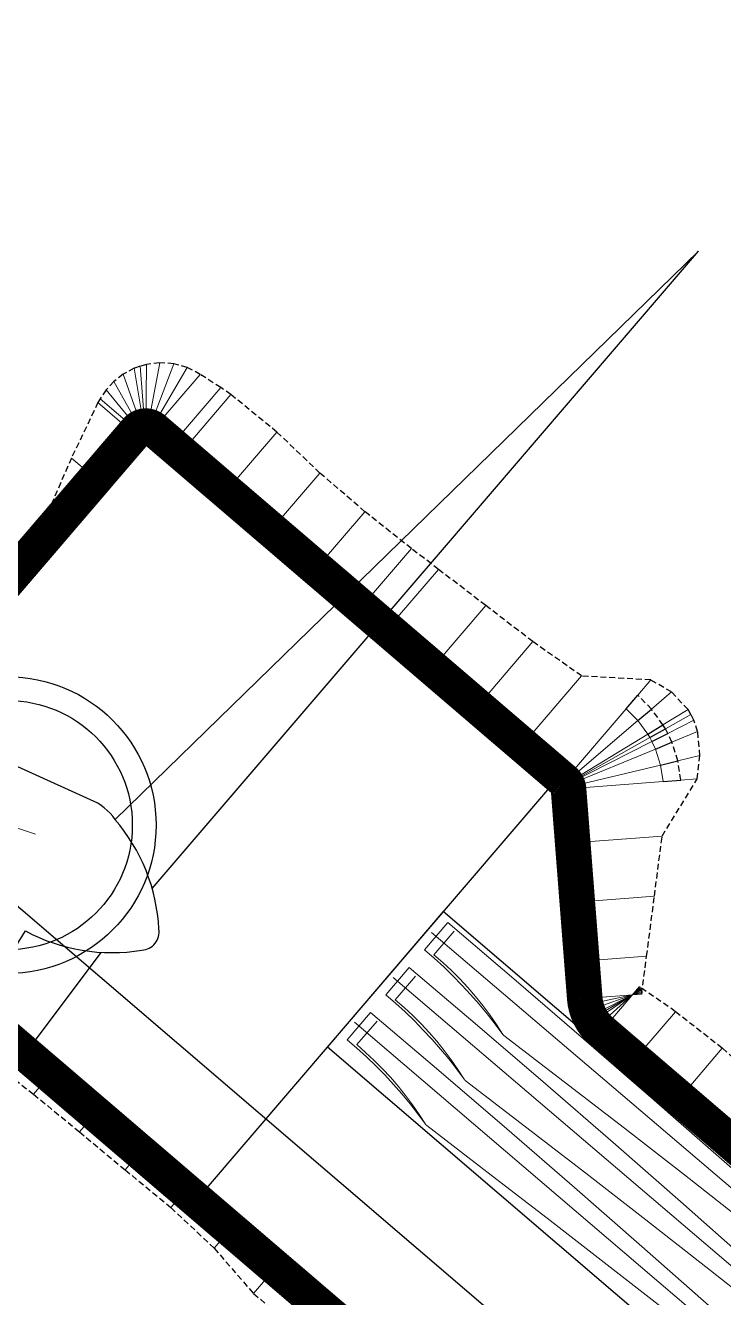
# Model space of a CAD drawing. Header units: metres. Extents: x 544752 to 548977, y 1840603 to 1844608.
# Drawn here: x 547270.7 to 547329.6, y 1842648.8 to 1842755.9 of the extents above; entities that cross this region are included whole.
import ezdxf

# ---------------------------------------------------------------- set-up
doc = ezdxf.new("R2010")
doc.units = ezdxf.units.M
doc.header["$MEASUREMENT"] = 0
doc.linetypes.add('ACAD_ISO02W100', pattern=[15, 12, -3])
doc.linetypes.add('Anordnung Grundriss$0$GESTRICHELT', pattern=[0.75, 0.5, -0.25])
doc.layers.add('Anordnung Grundriss$0$FBC-Windkraftstandort', color=7, linetype='Continuous')
doc.layers.add('C-ROAD', color=7, linetype='Continuous')
for name, color, linetype, lineweight in [('C-ROAD-CORR', 5, 'Continuous', 0), ('C-ROAD-LINK', 150, 'Continuous', 0), ('C-ROAD-MARK', 212, 'Continuous', 0), ('C-ROAD-STAN', 11, 'Continuous', 0), ('C-TOPO-FEAT', 94, 'Continuous', 5), ('Line5', 5, 'Continuous', 13), ('Line7', 7, 'Continuous', 20), ('Đường', 5, 'ACAD_ISO02W100', 5)]:
    doc.layers.add(name, color=color, linetype=linetype, lineweight=lineweight)

# ---------------------------------------------------------------- blocks, each defined once
blk = doc.blocks.new('TB')
at = {"layer": 'Anordnung Grundriss$0$FBC-Windkraftstandort', "color": 1, "ltscale": 0.2}
for points in [[(-10.82, 8.26), (15.12, 74.06), (-4.2, 8.21)], [(-13.55, 1.93), (-43.7, -62.06), (-8.99, -2.86)], [(-6.56, -3.89), (5.41, -5.8)]]:
    blk.add_lwpolyline(points, dxfattribs=at)
for radius in [12.5, 10.5]:
    blk.add_circle((-0.4, 0), radius, dxfattribs=at)
for centre, radius, start, end in [((-7.62, -6.81), 15.4, 77.1765, 114.8722), ((-13.57, 5.69), 1.57, 109.7536, 203.5071), ((-0.39, 9.92), 15.4, 198.3885, 236.0841), ((-6.07, 0.61), 4.54, 229.934, 263.7299)]:
    blk.add_arc(centre, radius, start, end, dxfattribs=at)
at = {"layer": 'Defpoints', "color": 5, "linetype": 'Anordnung Grundriss$0$GESTRICHELT', "lineweight": 5, "ltscale": 0.2}
blk.add_circle((-0.4, 0), 105.73, dxfattribs=at)
at = {"layer": 'Line7', "color": 4, "lineweight": 5}
blk.add_line((-2.87, 0.11), (2.06, -0.11), dxfattribs=at)
blk = doc.blocks.new('FREFEWRFERWF')
at = {"layer": 'Line5', "color": 5}
for p, q in [((-12.76, -0.82), (-14.44, 70.21)), ((-7.21, -0.68), (-8.89, 70.34)), ((-1.67, -0.55), (-3.35, 70.47)), ((-14.24, 0.57), (-11.33, 0.64)), ((-8.7, 0.7), (-5.79, 0.77)), ((-3.36, -0.08), (0, 0)), ((-3.16, 0.83), (-0.25, 0.9)), ((-14.45, -0.34), (-11.09, -0.26)), ((-8.91, -0.21), (-5.54, -0.13))]:
    blk.add_line(p, q, dxfattribs=at)
at = {"layer": 'Line5', "color": 5, "flags": 128}
for points in [[(-14.86, 69.09), (-14.81, 69.18), (-14.74, 69.28), (-14.67, 69.36), (-14.59, 69.44), (-14.5, 69.5), (-14.4, 69.56), (-14.3, 69.61), (-14.19, 69.65), (-14.08, 69.68)], [(-14.08, 69.68), (-14.07, 69.68), (-14.05, 69.68), (-14.03, 69.67), (-14.02, 69.67), (-14, 69.65), (-13.99, 69.64), (-13.98, 69.63), (-13.98, 69.61), (-13.98, 69.59)], [(-13.98, 69.59), (-13.51, 61.84), (-13.08, 54.08), (-12.69, 46.32), (-12.33, 38.56), (-12.01, 30.8), (-11.73, 23.04), (-11.48, 15.27), (-11.26, 7.5), (-11.09, -0.26)], [(-9.32, 69.22), (-9.27, 69.32), (-9.2, 69.41), (-9.13, 69.49), (-9.04, 69.57), (-8.95, 69.64), (-8.86, 69.69), (-8.76, 69.74), (-8.65, 69.78), (-8.54, 69.81)], [(-8.54, 69.81), (-8.52, 69.81), (-8.51, 69.81), (-8.49, 69.8), (-8.47, 69.8), (-8.46, 69.79), (-8.45, 69.77), (-8.44, 69.76), (-8.44, 69.74), (-8.43, 69.72)], [(-8.43, 69.72), (-7.97, 61.97), (-7.54, 54.21), (-7.15, 46.45), (-6.79, 38.69), (-6.47, 30.93), (-6.18, 23.17), (-5.93, 15.4), (-5.72, 7.64), (-5.54, -0.13)], [(-3.78, 69.35), (-3.72, 69.45), (-3.66, 69.54), (-3.58, 69.62), (-3.5, 69.7), (-3.41, 69.77), (-3.31, 69.83), (-3.21, 69.87), (-3.11, 69.91), (-3, 69.94)], [(-3, 69.94), (-2.98, 69.94), (-2.96, 69.94), (-2.95, 69.94), (-2.93, 69.93), (-2.92, 69.92), (-2.91, 69.9), (-2.9, 69.89), (-2.89, 69.87), (-2.89, 69.86)], [(-2.89, 69.86), (-2.43, 62.1), (-2, 54.34), (-1.6, 46.58), (-1.25, 38.82), (-0.93, 31.06), (-0.64, 23.3), (-0.39, 15.53), (-0.18, 7.77), (0, 0)], [(-14.87, 69.05), (-14.9, 62.45), (-14.95, 55.86), (-15.03, 49.26), (-15.12, 42.67), (-15.24, 36.07), (-15.39, 29.48), (-15.56, 22.88), (-15.75, 16.29), (-15.96, 9.7)], [(-14.87, 69.05), (-14.87, 69.05), (-14.87, 69.06), (-14.87, 69.06), (-14.87, 69.07), (-14.87, 69.07), (-14.87, 69.07), (-14.87, 69.08), (-14.87, 69.08), (-14.86, 69.09)], [(-9.33, 69.18), (-9.36, 62.58), (-9.41, 55.99), (-9.48, 49.39), (-9.58, 42.8), (-9.7, 36.2), (-9.85, 29.61), (-10.01, 23.01), (-10.2, 16.42), (-10.42, 9.83)], [(-9.33, 69.18), (-9.33, 69.18), (-9.33, 69.19), (-9.33, 69.19), (-9.33, 69.2), (-9.33, 69.2), (-9.33, 69.21), (-9.33, 69.21), (-9.32, 69.21), (-9.32, 69.22)], [(-3.79, 69.31), (-3.82, 62.71), (-3.87, 56.12), (-3.94, 49.52), (-4.04, 42.93), (-4.16, 36.33), (-4.3, 29.74), (-4.47, 23.14), (-4.66, 16.55), (-4.87, 9.96)], [(-3.79, 69.31), (-3.79, 69.31), (-3.79, 69.32), (-3.79, 69.32), (-3.79, 69.33), (-3.78, 69.33), (-3.78, 69.34), (-3.78, 69.34), (-3.78, 69.35), (-3.78, 69.35)], [(-4.86, 9.82), (-4.86, 9.83), (-4.86, 9.85), (-4.87, 9.86), (-4.87, 9.88), (-4.87, 9.9), (-4.87, 9.91), (-4.87, 9.93), (-4.87, 9.94), (-4.87, 9.96)], [(-15.94, 9.55), (-15.95, 9.57), (-15.95, 9.59), (-15.95, 9.6), (-15.96, 9.62), (-15.96, 9.63), (-15.96, 9.65), (-15.96, 9.67), (-15.96, 9.68), (-15.96, 9.7)], [(-15.94, 9.55), (-15.6, 8.59), (-15.3, 7.62), (-15.03, 6.63), (-14.8, 5.64), (-14.61, 4.63), (-14.46, 3.63), (-14.35, 2.61), (-14.28, 1.59), (-14.24, 0.57)], [(-15.94, 9.55), (-15.64, 8.48), (-15.38, 7.4), (-15.14, 6.31), (-14.95, 5.21), (-14.78, 4.11), (-14.65, 3), (-14.55, 1.89), (-14.48, 0.77), (-14.45, -0.34)], [(-10.4, 9.69), (-10.4, 9.7), (-10.41, 9.72), (-10.41, 9.73), (-10.41, 9.75), (-10.41, 9.76), (-10.42, 9.78), (-10.42, 9.8), (-10.42, 9.81), (-10.42, 9.83)], [(-10.4, 9.69), (-10.06, 8.72), (-9.75, 7.75), (-9.49, 6.76), (-9.26, 5.77), (-9.07, 4.77), (-8.92, 3.76), (-8.81, 2.74), (-8.73, 1.72), (-8.7, 0.7)], [(-10.4, 9.69), (-10.1, 8.61), (-9.83, 7.53), (-9.6, 6.44), (-9.4, 5.34), (-9.24, 4.24), (-9.1, 3.13), (-9, 2.02), (-8.94, 0.9), (-8.91, -0.21)], [(-4.86, 9.82), (-4.51, 8.85), (-4.21, 7.88), (-3.94, 6.89), (-3.72, 5.9), (-3.53, 4.9), (-3.38, 3.89), (-3.26, 2.87), (-3.19, 1.85), (-3.16, 0.83)], [(-4.86, 9.82), (-4.56, 8.74), (-4.29, 7.66), (-4.06, 6.57), (-3.86, 5.47), (-3.69, 4.37), (-3.56, 3.26), (-3.46, 2.15), (-3.39, 1.04), (-3.36, -0.08)]]:
    blk.add_lwpolyline(points, dxfattribs=at)
at = {"layer": 'Line7', "color": 7}
for p, q in [((-0.24, 10), (-0.24, 10)), ((-0.24, 10), (-0.24, 10)), ((-0.24, 10), (-0.24, 10)), ((-15.96, 9.63), (-15.96, 9.63)), ((-15.96, 9.63), (-15.96, 9.63)), ((-15.96, 9.63), (-15.96, 9.63)), ((-11.32, 9.73), (-11.32, 9.73)), ((-11.32, 9.73), (-11.32, 9.73)), ((-11.32, 9.73), (-11.32, 9.73)), ((-10.41, 9.76), (-10.41, 9.76)), ((-10.41, 9.76), (-10.41, 9.76)), ((-10.41, 9.76), (-10.41, 9.76)), ((-5.78, 9.87), (-5.78, 9.87)), ((-5.78, 9.87), (-5.78, 9.87)), ((-5.78, 9.87), (-5.78, 9.87)), ((-4.87, 9.89), (-4.87, 9.89)), ((-4.87, 9.89), (-4.87, 9.89)), ((-4.87, 9.89), (-4.87, 9.89))]:
    blk.add_line(p, q, dxfattribs=at)
blk = doc.blocks.new('RFEWF34RF')
blk.add_lwpolyline([(467558.37, 1441381.47), (467628.37, 1441381.47), (467628.37, 1441366.47), (467558.37, 1441366.47)], close=True)
at = {"xscale": 0.9, "yscale": 0.9714285714285716, "zscale": 0.9714285714285716, "rotation": 268.6444939923905}
blk.add_blockref('FREFEWRFERWF', (467559.27, 1441366.93), dxfattribs=at)
blk = doc.blocks.new('GFERFERF')
blk.add_lwpolyline([(467513.37, 1441358.47), (467628.37, 1441358.47), (467628.37, 1441366.47), (467513.37, 1441366.47)], close=True)
blk = doc.blocks.new('VƯERFEWRFER')
blk.add_lwpolyline([(467558.37, 1441403.47), (467513.37, 1441403.47), (467513.37, 1441358.47), (467558.37, 1441358.47)], close=True)
blk = doc.blocks.new('fcwdăed')
at = {"xscale": -1, "rotation": 19.89216182940478}
for name, p in [('GFERFERF', (1396356.81, 242240.54, -3.32)), ('VƯERFEWRFER', (1396369.4, 242205.74, -3.32)), ('RFEWF34RF', (1396367.36, 242211.39, -3.32))]:
    blk.add_blockref(name, p, dxfattribs=at)
blk = doc.blocks.new('STA')
blk.add_circle((0, 0), 0.036)
blk = doc.blocks.new('PI')
h = blk.add_hatch(color=256)
h.dxf.hatch_style = 1
h.paths.add_polyline_path([(0.011, 0, 1), (-0.011, 0, 1)])
at = {"xscale": 0.3048, "yscale": 0.3048, "zscale": 0.3048}
blk.add_blockref('STA', (0, 0), dxfattribs=at)

msp = doc.modelspace()

# ---------------------------------------------------------------- linework, layer by layer
at = {"layer": 'C-ROAD', "color": 3, "linetype": 'Continuous', "lineweight": 13}
for p, q in [((547280.77, 1842722.59), (547280.12, 1842721.83)), ((547281.53, 1842721.94), (547280.77, 1842722.59)), ((547316.47, 1842692.02), (547316.15, 1842692.29)), ((547316.5, 1842691.61), (547316.47, 1842692.02)), ((547318, 1842672.28), (547317.87, 1842673.95)), ((547319.27, 1842671.2), (547318, 1842672.28))]:
    msp.add_line(p, q, dxfattribs=at)
at = {"layer": 'C-ROAD', "color": 1, "linetype": 'ACAD_ISO02W100', "lineweight": -3, "ltscale": 0.1, "const_width": 3, "flags": 128}
for points in [[(547281.53, 1842721.94, 0.414214), (547280.12, 1842721.83)], [(547316.5, 1842691.61, 0.198912), (547316.15, 1842692.29)], [(547319.27, 1842671.2, -0.19891), (547317.87, 1842673.95)]]:
    msp.add_lwpolyline(points, format="xyb", dxfattribs=at)
at = {"layer": 'C-ROAD', "color": 1, "linetype": 'ACAD_ISO02W100', "lineweight": 60, "ltscale": 0.1, "const_width": 3, "flags": 128}
for points in [[(547299.05, 1842706.94), (547281.53, 1842721.94)], [(547280.12, 1842721.83), (547250.85, 1842687.65)], [(547316.15, 1842692.29), (547299.05, 1842706.94)], [(547317.87, 1842673.95), (547316.5, 1842691.61)], [(547250.96, 1842686.24), (547338.32, 1842611.45)], [(547359.78, 1842636.52), (547319.27, 1842671.2)]]:
    msp.add_lwpolyline(points, dxfattribs=at)
at = {"layer": 'C-ROAD-CORR', "color": 160, "linetype": 'Continuous'}
for p, q in [((547280.71, 1842722.17, 533.15), (547279.9, 1842727.05, 538.09)), ((547280.71, 1842722.17, 533.15), (547279.9, 1842727.05, 538.09)), ((547280.71, 1842722.17, 533.15), (547279.9, 1842727.05, 538.09)), ((547280.71, 1842722.17, 533.15), (547279.9, 1842727.05, 538.09)), ((547280.8, 1842722.18, 533.15), (547280.41, 1842727.23, 538.22)), ((547280.8, 1842722.18, 533.15), (547280.41, 1842727.23, 538.22)), ((547280.8, 1842722.18, 533.15), (547280.41, 1842727.23, 538.22)), ((547280.8, 1842722.18, 533.15), (547280.41, 1842727.23, 538.22)), ((547280.89, 1842722.18, 533.15), (547280.94, 1842727.38, 538.34)), ((547280.89, 1842722.18, 533.15), (547280.94, 1842727.38, 538.34)), ((547280.89, 1842722.18, 533.15), (547280.94, 1842727.38, 538.34)), ((547280.89, 1842722.18, 533.15), (547280.94, 1842727.38, 538.34)), ((547281.06, 1842722.16, 533.14), (547282.06, 1842727.52, 538.59)), ((547281.06, 1842722.16, 533.14), (547282.06, 1842727.52, 538.59)), ((547281.06, 1842722.16, 533.14), (547282.06, 1842727.52, 538.59)), ((547281.06, 1842722.16, 533.14), (547282.06, 1842727.52, 538.59)), ((547281.23, 1842722.12, 533.14), (547283.23, 1842727.44, 538.83)), ((547281.23, 1842722.12, 533.14), (547283.23, 1842727.44, 538.83)), ((547281.23, 1842722.12, 533.14), (547283.23, 1842727.44, 538.83)), ((547281.23, 1842722.12, 533.14), (547283.23, 1842727.44, 538.83)), ((547281.38, 1842722.04, 533.14), (547284.38, 1842727.11, 539.03)), ((547281.38, 1842722.04, 533.14), (547284.38, 1842727.11, 539.03)), ((547281.38, 1842722.04, 533.14), (547284.38, 1842727.11, 539.03)), ((547281.38, 1842722.04, 533.14), (547284.38, 1842727.11, 539.03)), ((547280.38, 1842722.05, 533.15), (547278.19, 1842725.94, 537.62)), ((547280.38, 1842722.05, 533.15), (547278.19, 1842725.94, 537.62)), ((547280.38, 1842722.05, 533.15), (547278.19, 1842725.94, 537.62)), ((547280.38, 1842722.05, 533.15), (547278.19, 1842725.94, 537.62)), ((547280.54, 1842722.12, 533.15), (547278.98, 1842726.55, 537.85)), ((547280.54, 1842722.12, 533.15), (547278.98, 1842726.55, 537.85)), ((547280.54, 1842722.12, 533.15), (547278.98, 1842726.55, 537.85)), ((547280.54, 1842722.12, 533.15), (547278.98, 1842726.55, 537.85)), ((547281.53, 1842721.94, 533.13), (547285.47, 1842726.54, 539.19)), ((547281.53, 1842721.94, 533.13), (547285.47, 1842726.54, 539.19)), ((547281.53, 1842721.94, 533.13), (547285.47, 1842726.54, 539.19)), ((547281.53, 1842721.94, 533.13), (547285.47, 1842726.54, 539.19)), ((547280.12, 1842721.83, 533.15), (547277.03, 1842724.48, 537.22)), ((547280.12, 1842721.83, 533.15), (547277.03, 1842724.48, 537.22)), ((547280.12, 1842721.83, 533.15), (547277.03, 1842724.48, 537.22)), ((547280.12, 1842721.83, 533.15), (547277.03, 1842724.48, 537.22)), ((547280.24, 1842721.95, 533.15), (547277.54, 1842725.24, 537.41)), ((547280.24, 1842721.95, 533.15), (547277.54, 1842725.24, 537.41)), ((547280.24, 1842721.95, 533.15), (547277.54, 1842725.24, 537.41)), ((547280.24, 1842721.95, 533.15), (547277.54, 1842725.24, 537.41)), ((547283.07, 1842720.61, 533.09), (547287.2, 1842725.43, 539.43)), ((547283.07, 1842720.61, 533.09), (547287.2, 1842725.43, 539.43)), ((547283.07, 1842720.61, 533.09), (547287.2, 1842725.43, 539.43)), ((547283.07, 1842720.61, 533.09), (547287.2, 1842725.43, 539.43)), ((547283.86, 1842719.94, 533.07), (547288.05, 1842724.84, 539.52)), ((547283.86, 1842719.94, 533.07), (547288.05, 1842724.84, 539.52)), ((547283.86, 1842719.94, 533.07), (547288.05, 1842724.84, 539.52)), ((547283.86, 1842719.94, 533.07), (547288.05, 1842724.84, 539.52)), ((547279.88, 1842721.56, 533.15), (547276.85, 1842724.16, 537.15)), ((547279.88, 1842721.56, 533.15), (547276.85, 1842724.16, 537.15)), ((547279.88, 1842721.56, 533.15), (547276.85, 1842724.16, 537.15)), ((547279.88, 1842721.56, 533.15), (547276.85, 1842724.16, 537.15)), ((547287.66, 1842716.69, 532.97), (547291.93, 1842721.68, 539.54)), ((547287.66, 1842716.69, 532.97), (547291.93, 1842721.68, 539.54)), ((547287.66, 1842716.69, 532.97), (547291.93, 1842721.68, 539.54)), ((547287.66, 1842716.69, 532.97), (547291.93, 1842721.68, 539.54)), ((547276.63, 1842717.76, 533.15), (547274.61, 1842719.49, 535.81)), ((547276.63, 1842717.76, 533.15), (547274.61, 1842719.49, 535.81)), ((547276.63, 1842717.76, 533.15), (547274.61, 1842719.49, 535.81)), ((547276.63, 1842717.76, 533.15), (547274.61, 1842719.49, 535.81)), ((547291.45, 1842713.44, 532.87), (547295.55, 1842718.23, 539.17)), ((547291.45, 1842713.44, 532.87), (547295.55, 1842718.23, 539.17)), ((547291.45, 1842713.44, 532.87), (547295.55, 1842718.23, 539.17)), ((547291.45, 1842713.44, 532.87), (547295.55, 1842718.23, 539.17)), ((547295.25, 1842710.19, 532.77), (547299.35, 1842714.97, 539.07)), ((547295.25, 1842710.19, 532.77), (547299.35, 1842714.97, 539.07)), ((547295.25, 1842710.19, 532.77), (547299.35, 1842714.97, 539.07)), ((547295.25, 1842710.19, 532.77), (547299.35, 1842714.97, 539.07)), ((547273.38, 1842713.96, 533.15), (547272.53, 1842714.69, 534.28)), ((547273.38, 1842713.96, 533.15), (547272.53, 1842714.69, 534.28)), ((547273.38, 1842713.96, 533.15), (547272.53, 1842714.69, 534.28)), ((547273.38, 1842713.96, 533.15), (547272.53, 1842714.69, 534.28)), ((547299.05, 1842706.94, 532.67), (547303.27, 1842711.86, 539.16)), ((547299.05, 1842706.94, 532.67), (547303.27, 1842711.86, 539.16)), ((547299.05, 1842706.94, 532.67), (547303.27, 1842711.86, 539.16)), ((547299.05, 1842706.94, 532.67), (547303.27, 1842711.86, 539.16)), ((547301.23, 1842705.07, 532.61), (547305.54, 1842710.11, 539.25)), ((547301.23, 1842705.07, 532.61), (547305.54, 1842710.11, 539.25)), ((547301.23, 1842705.07, 532.61), (547305.54, 1842710.11, 539.25)), ((547301.23, 1842705.07, 532.61), (547305.54, 1842710.11, 539.25)), ((547305.03, 1842701.82, 532.51), (547309.52, 1842707.07, 539.43)), ((547305.03, 1842701.82, 532.51), (547309.52, 1842707.07, 539.43)), ((547305.03, 1842701.82, 532.51), (547309.52, 1842707.07, 539.43)), ((547305.03, 1842701.82, 532.51), (547309.52, 1842707.07, 539.43)), ((547308.82, 1842698.57, 532.41), (547313.49, 1842704.02, 539.59)), ((547308.82, 1842698.57, 532.41), (547313.49, 1842704.02, 539.59)), ((547308.82, 1842698.57, 532.41), (547313.49, 1842704.02, 539.59)), ((547308.82, 1842698.57, 532.41), (547313.49, 1842704.02, 539.59)), ((547312.62, 1842695.32, 532.31), (547317.6, 1842701.13, 539.97)), ((547312.62, 1842695.32, 532.31), (547317.6, 1842701.13, 539.97)), ((547312.62, 1842695.32, 532.31), (547317.6, 1842701.13, 539.97)), ((547312.62, 1842695.32, 532.31), (547317.6, 1842701.13, 539.97)), ((547322.33, 1842699.51, 540.25), (547323.43, 1842700.79, 541.94)), ((547322.33, 1842699.51, 540.25), (547323.43, 1842700.79, 541.94)), ((547322.33, 1842699.51, 540.25), (547323.43, 1842700.79, 541.94)), ((547322.33, 1842699.51, 540.25), (547323.43, 1842700.79, 541.94)), ((547321.36, 1842698.37, 540.22), (547322.33, 1842699.51, 540.25)), ((547321.36, 1842698.37, 540.22), (547322.33, 1842699.51, 540.25)), ((547323.5, 1842698.34, 540.25), (547325.18, 1842699.78, 542.46)), ((547323.5, 1842698.34, 540.25), (547325.18, 1842699.78, 542.46)), ((547323.5, 1842698.34, 540.25), (547325.18, 1842699.78, 542.46)), ((547323.5, 1842698.34, 540.25), (547325.18, 1842699.78, 542.46)), ((547316.15, 1842692.29, 532.22), (547321.36, 1842698.37, 540.22)), ((547316.15, 1842692.29, 532.22), (547321.36, 1842698.37, 540.22)), ((547316.15, 1842692.29, 532.22), (547321.36, 1842698.37, 540.22)), ((547322.35, 1842697.37, 540.22), (547323.5, 1842698.34, 540.25)), ((547322.35, 1842697.37, 540.22), (547323.5, 1842698.34, 540.25)), ((547324.46, 1842697.01, 540.25), (547326.57, 1842698.3, 542.72)), ((547324.46, 1842697.01, 540.25), (547326.57, 1842698.3, 542.72)), ((547324.46, 1842697.01, 540.25), (547326.57, 1842698.3, 542.72)), ((547324.46, 1842697.01, 540.25), (547326.57, 1842698.3, 542.72)), ((547324.66, 1842696.68, 540.24), (547326.81, 1842697.89, 542.72)), ((547324.66, 1842696.68, 540.24), (547326.81, 1842697.89, 542.72)), ((547324.66, 1842696.68, 540.24), (547326.81, 1842697.89, 542.72)), ((547324.66, 1842696.68, 540.24), (547326.81, 1842697.89, 542.72)), ((547316.27, 1842692.18, 532.22), (547322.35, 1842697.37, 540.22)), ((547316.27, 1842692.18, 532.22), (547322.35, 1842697.37, 540.22)), ((547316.27, 1842692.18, 532.22), (547322.35, 1842697.37, 540.22)), ((547323.18, 1842696.23, 540.22), (547324.46, 1842697.01, 540.25)), ((547323.18, 1842696.23, 540.22), (547324.46, 1842697.01, 540.25)), ((547323.35, 1842695.94, 540.21), (547324.66, 1842696.68, 540.24)), ((547323.35, 1842695.94, 540.21), (547324.66, 1842696.68, 540.24)), ((547324.87, 1842696.29, 540.24), (547327.06, 1842697.41, 542.71)), ((547324.87, 1842696.29, 540.24), (547327.06, 1842697.41, 542.71)), ((547324.87, 1842696.29, 540.24), (547327.06, 1842697.41, 542.71)), ((547324.87, 1842696.29, 540.24), (547327.06, 1842697.41, 542.71)), ((547316.36, 1842692.06, 532.22), (547323.18, 1842696.23, 540.22)), ((547316.36, 1842692.06, 532.22), (547323.18, 1842696.23, 540.22)), ((547316.36, 1842692.06, 532.22), (547323.18, 1842696.23, 540.22)), ((547316.38, 1842692.02, 532.21), (547323.35, 1842695.94, 540.21)), ((547316.38, 1842692.02, 532.21), (547323.35, 1842695.94, 540.21)), ((547316.38, 1842692.02, 532.21), (547323.35, 1842695.94, 540.21)), ((547316.4, 1842691.99, 532.21), (547323.53, 1842695.61, 540.21)), ((547316.4, 1842691.99, 532.21), (547323.53, 1842695.61, 540.21)), ((547316.4, 1842691.99, 532.21), (547323.53, 1842695.61, 540.21)), ((547323.53, 1842695.61, 540.21), (547324.87, 1842696.29, 540.24)), ((547323.53, 1842695.61, 540.21), (547324.87, 1842696.29, 540.24)), ((547323.82, 1842694.97, 540.21), (547325.21, 1842695.54, 540.24)), ((547323.82, 1842694.97, 540.21), (547325.21, 1842695.54, 540.24)), ((547325.21, 1842695.54, 540.24), (547327.38, 1842696.44, 542.59)), ((547325.21, 1842695.54, 540.24), (547327.38, 1842696.44, 542.59)), ((547325.21, 1842695.54, 540.24), (547327.38, 1842696.44, 542.59)), ((547325.21, 1842695.54, 540.24), (547327.38, 1842696.44, 542.59)), ((547316.43, 1842691.92, 532.21), (547323.82, 1842694.97, 540.21)), ((547316.43, 1842691.92, 532.21), (547323.82, 1842694.97, 540.21)), ((547316.43, 1842691.92, 532.21), (547323.82, 1842694.97, 540.21)), ((547316.48, 1842691.77, 532.21), (547324.26, 1842693.62, 540.21)), ((547316.48, 1842691.77, 532.21), (547324.26, 1842693.62, 540.21)), ((547316.48, 1842691.77, 532.21), (547324.26, 1842693.62, 540.21)), ((547324.26, 1842693.62, 540.21), (547325.72, 1842693.97, 540.24)), ((547324.26, 1842693.62, 540.21), (547325.72, 1842693.97, 540.24)), ((547325.72, 1842693.97, 540.24), (547327.57, 1842694.42, 542.15)), ((547325.72, 1842693.97, 540.24), (547327.57, 1842694.42, 542.15)), ((547325.72, 1842693.97, 540.24), (547327.57, 1842694.42, 542.15)), ((547325.72, 1842693.97, 540.24), (547327.57, 1842694.42, 542.15)), ((547324.48, 1842692.23, 540.21), (547325.97, 1842692.35, 540.24)), ((547324.48, 1842692.23, 540.21), (547325.97, 1842692.35, 540.24)), ((547325.97, 1842692.35, 540.24), (547327.35, 1842692.45, 541.61)), ((547325.97, 1842692.35, 540.24), (547327.35, 1842692.45, 541.61)), ((547325.97, 1842692.35, 540.24), (547327.35, 1842692.45, 541.61)), ((547325.97, 1842692.35, 540.24), (547327.35, 1842692.45, 541.61)), ((547316.5, 1842691.61, 532.21), (547324.48, 1842692.23, 540.21)), ((547316.5, 1842691.61, 532.21), (547324.48, 1842692.23, 540.21)), ((547316.5, 1842691.61, 532.21), (547324.48, 1842692.23, 540.21)), ((547316.85, 1842687.06, 532.14), (547324.39, 1842687.64, 539.7)), ((547316.85, 1842687.06, 532.14), (547324.39, 1842687.64, 539.7)), ((547316.85, 1842687.06, 532.14), (547324.39, 1842687.64, 539.7)), ((547316.85, 1842687.06, 532.14), (547324.39, 1842687.64, 539.7)), ((547317.24, 1842682.07, 532.07), (547323.74, 1842682.58, 538.59)), ((547317.24, 1842682.07, 532.07), (547323.74, 1842682.58, 538.59)), ((547317.24, 1842682.07, 532.07), (547323.74, 1842682.58, 538.59)), ((547317.24, 1842682.07, 532.07), (547323.74, 1842682.58, 538.59)), ((547317.63, 1842677.09, 532), (547323.08, 1842677.51, 537.48)), ((547317.63, 1842677.09, 532), (547323.08, 1842677.51, 537.48)), ((547317.63, 1842677.09, 532), (547323.08, 1842677.51, 537.48)), ((547317.63, 1842677.09, 532), (547323.08, 1842677.51, 537.48)), ((547317.87, 1842673.95, 531.96), (547322.65, 1842674.32, 536.75)), ((547317.87, 1842673.95, 531.96), (547322.65, 1842674.32, 536.75)), ((547317.87, 1842673.95, 531.96), (547322.65, 1842674.32, 536.75)), ((547317.87, 1842673.95, 531.96), (547322.65, 1842674.32, 536.75)), ((547317.95, 1842673.43, 531.95), (547322.67, 1842674.42, 536.78)), ((547317.95, 1842673.43, 531.95), (547322.67, 1842674.42, 536.78)), ((547317.95, 1842673.43, 531.95), (547322.67, 1842674.42, 536.78)), ((547317.95, 1842673.43, 531.95), (547322.67, 1842674.42, 536.78)), ((547318.09, 1842672.92, 531.94), (547322.67, 1842674.54, 536.8)), ((547318.09, 1842672.92, 531.94), (547322.67, 1842674.54, 536.8)), ((547318.09, 1842672.92, 531.94), (547322.67, 1842674.54, 536.8)), ((547318.09, 1842672.92, 531.94), (547322.67, 1842674.54, 536.8)), ((547318.3, 1842672.43, 531.93), (547322.65, 1842674.65, 536.82)), ((547318.3, 1842672.43, 531.93), (547322.65, 1842674.65, 536.82)), ((547318.3, 1842672.43, 531.93), (547322.65, 1842674.65, 536.82)), ((547318.3, 1842672.43, 531.93), (547322.65, 1842674.65, 536.82)), ((547318.42, 1842672.2, 531.93), (547322.63, 1842674.7, 536.82)), ((547318.42, 1842672.2, 531.93), (547322.63, 1842674.7, 536.82)), ((547318.42, 1842672.2, 531.93), (547322.63, 1842674.7, 536.82)), ((547318.42, 1842672.2, 531.93), (547322.63, 1842674.7, 536.82)), ((547318.56, 1842671.98, 531.92), (547322.61, 1842674.76, 536.83)), ((547318.56, 1842671.98, 531.92), (547322.61, 1842674.76, 536.83)), ((547318.56, 1842671.98, 531.92), (547322.61, 1842674.76, 536.83)), ((547318.56, 1842671.98, 531.92), (547322.61, 1842674.76, 536.83)), ((547318.89, 1842671.57, 531.91), (547322.55, 1842674.86, 536.83)), ((547318.89, 1842671.57, 531.91), (547322.55, 1842674.86, 536.83)), ((547318.89, 1842671.57, 531.91), (547322.55, 1842674.86, 536.83)), ((547318.89, 1842671.57, 531.91), (547322.55, 1842674.86, 536.83)), ((547319.27, 1842671.2, 531.9), (547322.47, 1842674.95, 536.83)), ((547319.27, 1842671.2, 531.9), (547322.47, 1842674.95, 536.83)), ((547319.27, 1842671.2, 531.9), (547322.47, 1842674.95, 536.83)), ((547319.27, 1842671.2, 531.9), (547322.47, 1842674.95, 536.83)), ((547322.07, 1842668.8, 531.83), (547325.52, 1842672.84, 537.14)), ((547322.07, 1842668.8, 531.83), (547325.52, 1842672.84, 537.14)), ((547322.07, 1842668.8, 531.83), (547325.52, 1842672.84, 537.14)), ((547322.07, 1842668.8, 531.83), (547325.52, 1842672.84, 537.14)), ((547325.87, 1842665.55, 531.73), (547329.46, 1842669.76, 537.26)), ((547325.87, 1842665.55, 531.73), (547329.46, 1842669.76, 537.26)), ((547325.87, 1842665.55, 531.73), (547329.46, 1842669.76, 537.26)), ((547325.87, 1842665.55, 531.73), (547329.46, 1842669.76, 537.26)), ((547272.83, 1842667.51, 532.56), (547271.43, 1842665.88, 531.13)), ((547272.83, 1842667.51, 532.56), (547271.43, 1842665.88, 531.13)), ((547272.83, 1842667.51, 532.56), (547271.43, 1842665.88, 531.13)), ((547272.83, 1842667.51, 532.56), (547271.43, 1842665.88, 531.13)), ((547276.63, 1842664.26, 532.46), (547275.29, 1842662.71, 531.09)), ((547276.63, 1842664.26, 532.46), (547275.29, 1842662.71, 531.09)), ((547276.63, 1842664.26, 532.46), (547275.29, 1842662.71, 531.09)), ((547276.63, 1842664.26, 532.46), (547275.29, 1842662.71, 531.09)), ((547280.42, 1842661.01, 532.36), (547279.14, 1842659.51, 531.04)), ((547280.42, 1842661.01, 532.36), (547279.14, 1842659.51, 531.04)), ((547280.42, 1842661.01, 532.36), (547279.14, 1842659.51, 531.04)), ((547280.42, 1842661.01, 532.36), (547279.14, 1842659.51, 531.04)), ((547284.22, 1842657.76, 532.26), (547283, 1842656.33, 531)), ((547284.22, 1842657.76, 532.26), (547283, 1842656.33, 531)), ((547284.22, 1842657.76, 532.26), (547283, 1842656.33, 531)), ((547284.22, 1842657.76, 532.26), (547283, 1842656.33, 531)), ((547288.02, 1842654.51, 532.16), (547286.65, 1842652.91, 530.75)), ((547288.02, 1842654.51, 532.16), (547286.65, 1842652.91, 530.75)), ((547288.02, 1842654.51, 532.16), (547286.65, 1842652.91, 530.75)), ((547288.02, 1842654.51, 532.16), (547286.65, 1842652.91, 530.75)), ((547291.82, 1842651.26, 532.06), (547289.96, 1842649.09, 530.15)), ((547291.82, 1842651.26, 532.06), (547289.96, 1842649.09, 530.15)), ((547291.82, 1842651.26, 532.06), (547289.96, 1842649.09, 530.15)), ((547291.82, 1842651.26, 532.06), (547289.96, 1842649.09, 530.15))]:
    msp.add_line(p, q, dxfattribs=at)
at = {"layer": 'C-ROAD-CORR', "color": 11, "linetype": 'Anordnung Grundriss$0$GESTRICHELT', "lineweight": 30}
for points in [[(547303.27, 1842711.86, 539.16), (547299.35, 1842714.97, 539.07), (547295.55, 1842718.23, 539.17), (547291.93, 1842721.68, 539.54), (547288.05, 1842724.84, 539.52), (547287.2, 1842725.43, 539.43), (547285.47, 1842726.54, 539.19), (547284.38, 1842727.11, 539.03), (547283.23, 1842727.44, 538.83), (547282.06, 1842727.52, 538.59), (547280.94, 1842727.38, 538.34), (547280.41, 1842727.23, 538.22), (547279.9, 1842727.05, 538.09), (547278.98, 1842726.55, 537.85), (547278.19, 1842725.94, 537.62), (547277.54, 1842725.24, 537.41), (547277.03, 1842724.48, 537.22), (547276.85, 1842724.16, 537.15), (547274.61, 1842719.49, 535.81), (547272.53, 1842714.69, 534.28), (547269.67, 1842710.55, 532.75)], [(547299.05, 1842706.94, 532.67), (547295.25, 1842710.19, 532.77), (547291.45, 1842713.44, 532.87), (547287.66, 1842716.69, 532.97), (547283.86, 1842719.94, 533.07), (547283.07, 1842720.61, 533.09), (547281.53, 1842721.94, 533.13), (547281.38, 1842722.04, 533.14), (547281.23, 1842722.12, 533.14), (547281.06, 1842722.16, 533.14), (547280.89, 1842722.18, 533.15), (547280.8, 1842722.18, 533.15), (547280.71, 1842722.17, 533.15), (547280.54, 1842722.12, 533.15), (547280.38, 1842722.05, 533.15), (547280.24, 1842721.95, 533.15), (547280.12, 1842721.83, 533.15), (547279.88, 1842721.56, 533.15), (547276.63, 1842717.76, 533.15), (547273.38, 1842713.96, 533.15), (547270.13, 1842710.16, 533.15)], [(547333.19, 1842666.42, 537.05), (547329.46, 1842669.76, 537.26), (547325.52, 1842672.84, 537.14), (547322.47, 1842674.95, 536.83), (547322.55, 1842674.86, 536.83), (547322.61, 1842674.76, 536.83), (547322.63, 1842674.7, 536.82), (547322.65, 1842674.65, 536.82), (547322.67, 1842674.54, 536.8), (547322.67, 1842674.42, 536.78), (547322.65, 1842674.32, 536.75), (547323.08, 1842677.51, 537.48), (547323.74, 1842682.58, 538.59), (547324.39, 1842687.64, 539.7), (547327.35, 1842692.45, 541.61), (547327.57, 1842694.42, 542.15), (547327.38, 1842696.44, 542.59), (547327.06, 1842697.41, 542.71), (547326.81, 1842697.89, 542.72), (547326.57, 1842698.3, 542.72), (547325.18, 1842699.78, 542.46), (547323.43, 1842700.79, 541.94), (547317.6, 1842701.13, 539.97), (547313.49, 1842704.02, 539.59), (547309.52, 1842707.07, 539.43), (547305.54, 1842710.11, 539.25), (547303.27, 1842711.86, 539.16)], [(547329.66, 1842662.3, 531.63), (547325.87, 1842665.55, 531.73), (547322.07, 1842668.8, 531.83), (547319.27, 1842671.2, 531.9), (547318.89, 1842671.57, 531.91), (547318.56, 1842671.98, 531.92), (547318.42, 1842672.2, 531.93), (547318.3, 1842672.43, 531.93), (547318.09, 1842672.92, 531.94), (547317.95, 1842673.43, 531.95), (547317.87, 1842673.95, 531.96), (547317.63, 1842677.09, 532), (547317.24, 1842682.07, 532.07), (547316.85, 1842687.06, 532.14), (547316.5, 1842691.61, 532.21), (547316.48, 1842691.77, 532.21), (547316.43, 1842691.92, 532.21), (547316.4, 1842691.99, 532.21), (547316.38, 1842692.02, 532.21), (547316.36, 1842692.06, 532.22), (547316.27, 1842692.18, 532.22), (547316.15, 1842692.29, 532.22), (547312.62, 1842695.32, 532.31), (547308.82, 1842698.57, 532.41), (547305.03, 1842701.82, 532.51), (547301.23, 1842705.07, 532.61), (547299.05, 1842706.94, 532.67)], [(547325.97, 1842692.35, 540.24), (547325.72, 1842693.97, 540.24), (547325.21, 1842695.54, 540.24), (547324.87, 1842696.29, 540.24), (547324.66, 1842696.68, 540.24), (547324.46, 1842697.01, 540.25), (547323.5, 1842698.34, 540.25), (547322.33, 1842699.51, 540.25)], [(547269.03, 1842670.77, 532.66), (547272.83, 1842667.51, 532.56), (547276.63, 1842664.26, 532.46), (547280.42, 1842661.01, 532.36), (547284.22, 1842657.76, 532.26), (547288.02, 1842654.51, 532.16), (547291.82, 1842651.26, 532.06), (547295.62, 1842648, 531.96)], [(547267.5, 1842668.97, 531.09), (547271.43, 1842665.88, 531.13), (547275.29, 1842662.71, 531.09), (547279.14, 1842659.51, 531.04), (547283, 1842656.33, 531), (547286.65, 1842652.91, 530.75), (547289.96, 1842649.09, 530.15), (547293.79, 1842645.86, 530.08)]]:
    msp.add_polyline3d(points, dxfattribs=at)
at = {"layer": 'C-ROAD-CORR', "color": 1, "linetype": 'Anordnung Grundriss$0$GESTRICHELT', "lineweight": 30}
for points in [[(547303.27, 1842711.86, 539.16), (547299.35, 1842714.97, 539.07), (547295.55, 1842718.23, 539.17), (547291.93, 1842721.68, 539.54), (547288.05, 1842724.84, 539.52), (547287.2, 1842725.43, 539.43), (547285.47, 1842726.54, 539.19), (547284.38, 1842727.11, 539.03), (547283.23, 1842727.44, 538.83), (547282.06, 1842727.52, 538.59), (547280.94, 1842727.38, 538.34), (547280.41, 1842727.23, 538.22), (547279.9, 1842727.05, 538.09), (547278.98, 1842726.55, 537.85), (547278.19, 1842725.94, 537.62), (547277.54, 1842725.24, 537.41), (547277.03, 1842724.48, 537.22), (547276.85, 1842724.16, 537.15), (547274.61, 1842719.49, 535.81), (547272.53, 1842714.69, 534.28)], [(547299.05, 1842706.94, 532.67), (547295.25, 1842710.19, 532.77), (547291.45, 1842713.44, 532.87), (547287.66, 1842716.69, 532.97), (547283.86, 1842719.94, 533.07), (547283.07, 1842720.61, 533.09), (547281.53, 1842721.94, 533.13), (547281.38, 1842722.04, 533.14), (547281.23, 1842722.12, 533.14), (547281.06, 1842722.16, 533.14), (547280.89, 1842722.18, 533.15), (547280.8, 1842722.18, 533.15), (547280.71, 1842722.17, 533.15), (547280.54, 1842722.12, 533.15), (547280.38, 1842722.05, 533.15), (547280.24, 1842721.95, 533.15), (547280.12, 1842721.83, 533.15), (547279.88, 1842721.56, 533.15), (547276.63, 1842717.76, 533.15), (547273.38, 1842713.96, 533.15)], [(547333.19, 1842666.42, 537.05), (547329.46, 1842669.76, 537.26), (547325.52, 1842672.84, 537.14), (547322.47, 1842674.95, 536.83), (547322.55, 1842674.86, 536.83), (547322.61, 1842674.76, 536.83), (547322.63, 1842674.7, 536.82), (547322.65, 1842674.65, 536.82), (547322.67, 1842674.54, 536.8), (547322.67, 1842674.42, 536.78), (547322.65, 1842674.32, 536.75), (547323.08, 1842677.51, 537.48), (547323.74, 1842682.58, 538.59), (547324.39, 1842687.64, 539.7), (547327.35, 1842692.45, 541.61), (547327.57, 1842694.42, 542.15), (547327.38, 1842696.44, 542.59), (547327.06, 1842697.41, 542.71), (547326.81, 1842697.89, 542.72), (547326.57, 1842698.3, 542.72), (547325.18, 1842699.78, 542.46), (547323.43, 1842700.79, 541.94), (547317.6, 1842701.13, 539.97), (547313.49, 1842704.02, 539.59), (547309.52, 1842707.07, 539.43), (547305.54, 1842710.11, 539.25), (547303.27, 1842711.86, 539.16)], [(547329.66, 1842662.3, 531.63), (547325.87, 1842665.55, 531.73), (547322.07, 1842668.8, 531.83), (547319.27, 1842671.2, 531.9), (547318.89, 1842671.57, 531.91), (547318.56, 1842671.98, 531.92), (547318.42, 1842672.2, 531.93), (547318.3, 1842672.43, 531.93), (547318.09, 1842672.92, 531.94), (547317.95, 1842673.43, 531.95), (547317.87, 1842673.95, 531.96), (547317.63, 1842677.09, 532), (547317.24, 1842682.07, 532.07), (547316.85, 1842687.06, 532.14), (547316.5, 1842691.61, 532.21), (547316.48, 1842691.77, 532.21), (547316.43, 1842691.92, 532.21), (547316.4, 1842691.99, 532.21), (547316.38, 1842692.02, 532.21), (547316.36, 1842692.06, 532.22), (547316.27, 1842692.18, 532.22), (547316.15, 1842692.29, 532.22), (547312.62, 1842695.32, 532.31), (547308.82, 1842698.57, 532.41), (547305.03, 1842701.82, 532.51), (547301.23, 1842705.07, 532.61), (547299.05, 1842706.94, 532.67)]]:
    msp.add_polyline3d(points, dxfattribs=at)
at = {"layer": 'C-ROAD-CORR', "color": 92, "linetype": 'Anordnung Grundriss$0$GESTRICHELT', "lineweight": 30}
for points in [[(547269.03, 1842670.77, 532.66), (547272.83, 1842667.51, 532.56), (547276.63, 1842664.26, 532.46), (547280.42, 1842661.01, 532.36), (547284.22, 1842657.76, 532.26), (547288.02, 1842654.51, 532.16), (547291.82, 1842651.26, 532.06), (547295.62, 1842648, 531.96)], [(547267.5, 1842668.97, 531.09), (547271.43, 1842665.88, 531.13), (547275.29, 1842662.71, 531.09), (547279.14, 1842659.51, 531.04), (547283, 1842656.33, 531), (547286.65, 1842652.91, 530.75), (547289.96, 1842649.09, 530.15), (547293.79, 1842645.86, 530.08)]]:
    msp.add_polyline3d(points, dxfattribs=at)
at = {"layer": 'C-ROAD-LINK', "color": 83, "linetype": 'Continuous', "lineweight": -3}
for p, q in [((547321.36, 1842698.37, 540.22), (547322.33, 1842699.51, 540.25)), ((547322.35, 1842697.37, 540.22), (547323.5, 1842698.34, 540.25)), ((547323.18, 1842696.23, 540.22), (547324.46, 1842697.01, 540.25)), ((547323.35, 1842695.94, 540.21), (547324.66, 1842696.68, 540.24)), ((547323.53, 1842695.61, 540.21), (547324.87, 1842696.29, 540.24)), ((547323.82, 1842694.97, 540.21), (547325.21, 1842695.54, 540.24)), ((547324.26, 1842693.62, 540.21), (547325.72, 1842693.97, 540.24)), ((547324.48, 1842692.23, 540.21), (547325.97, 1842692.35, 540.24))]:
    msp.add_line(p, q, dxfattribs=at)
at = {"layer": 'C-ROAD-MARK', "color": 212, "linetype": 'Continuous', "lineweight": -3}
for p, q in [((547298.84, 1842706.72), (547299.26, 1842707.15)), ((547298.84, 1842707.15), (547299.26, 1842706.72))]:
    msp.add_line(p, q, dxfattribs=at)
msp.add_circle((547299.05, 1842706.94), 0.15, dxfattribs=at)
at = {"layer": 'C-TOPO-FEAT', "color": 94, "linetype": 'Continuous', "lineweight": 0, "ltscale": 2}
msp.add_polyline3d([(547324.48, 1842692.23, 540.21), (547324.26, 1842693.62, 540.21), (547323.82, 1842694.97, 540.21), (547323.53, 1842695.61, 540.21), (547323.35, 1842695.94, 540.21), (547323.18, 1842696.23, 540.22), (547322.35, 1842697.37, 540.22), (547321.36, 1842698.37, 540.22)], dxfattribs=at)

# ---------------------------------------------------------------- block references
at = {"rotation": 119.5409159170962}
msp.add_blockref('fcwdăed', (2028695.6, 2146256.92, 1000003.32), dxfattribs=at)
at = {"layer": 'C-ROAD-STAN', "color": 3, "linetype": 'Continuous', "lineweight": -3, "xscale": 45.56286554269575, "yscale": 45.56286554269575, "zscale": 45.56286554269575, "rotation": 334.5}
for p in [(547280.77, 1842722.59), (547316.47, 1842692.02), (547318, 1842672.28)]:
    msp.add_blockref('PI', p, dxfattribs=at)
at = {"layer": 'Đường', "rotation": 164.6267709970788}
msp.add_blockref('TB', (547268.86, 1842688.67, 1), dxfattribs=at)

doc.saveas('drawing.dxf')
